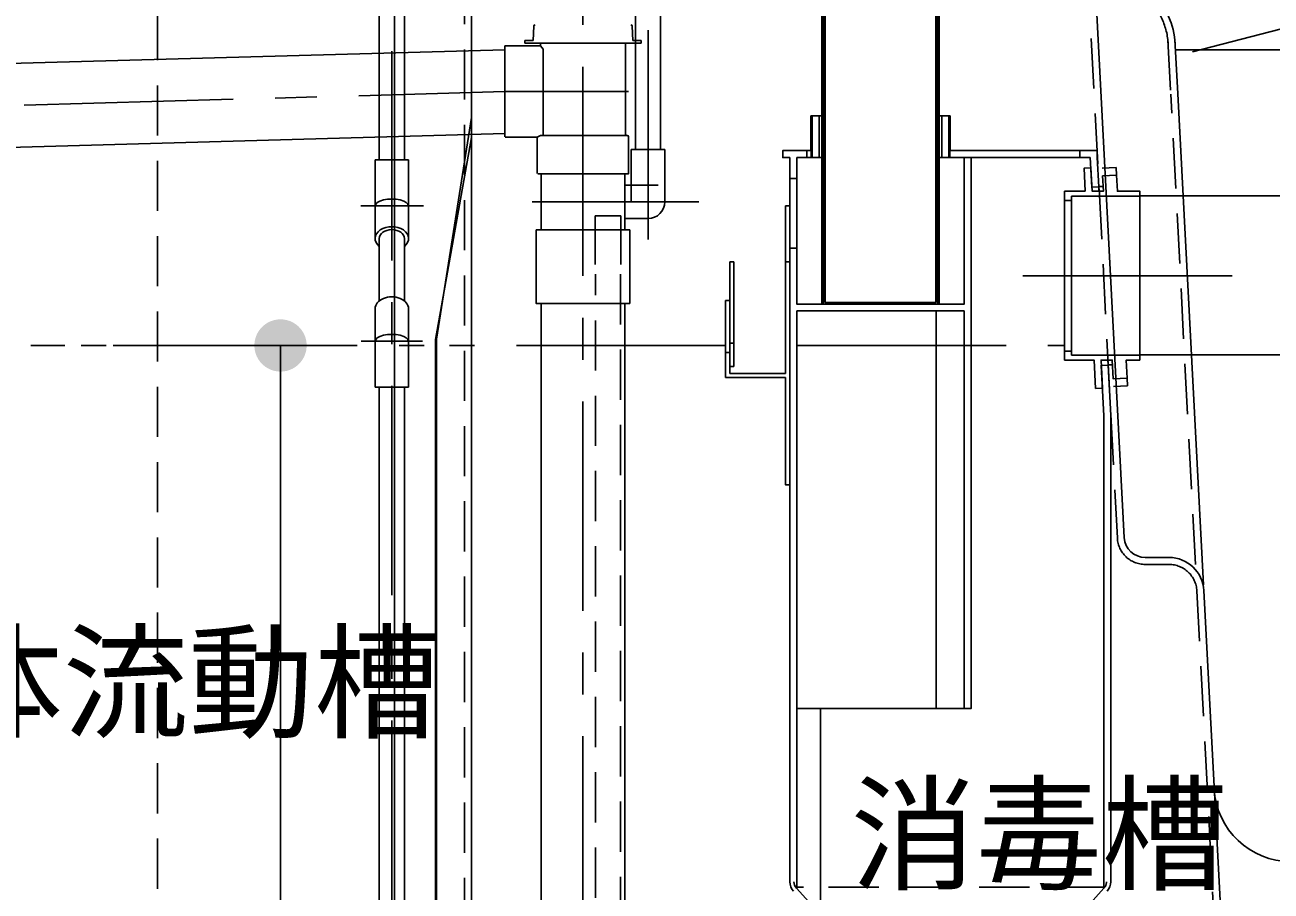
# Model space of a CAD drawing. Units: millimetres, scale not verified. Extents: x -21929 to 8910, y -6308 to 6308.
# Drawn here: x -4509 to -3615, y -2475 to -1854 of the extents above; entities that cross this region are included whole.
import ezdxf
from ezdxf.enums import TextEntityAlignment as Align

# ---------------------------------------------------------------- set-up
doc = ezdxf.new("R2010")
doc.units = ezdxf.units.MM
doc.header["$LTSCALE"] = 30
for name, pattern in [('CHAIN1', [8, 5, -1, 1, -1]), ('DASHED1', [1.8, 1.2, -0.6]), ('DOUBLE_CHAIN1', [8.8, 5, -1, 0.6, -0.6, 0.6, -1])]:
    doc.linetypes.add(name, pattern=pattern)
for name, color, linetype, lineweight in [('0-0_0E', 3, 'Continuous', 25), ('0-1_空気管', 3, 'Continuous', 25), ('0-2_09', 3, 'Continuous', 25), ('0-3_製作', 5, 'Continuous', 25), ('0-4_躯体', 3, 'Continuous', 25), ('0-5_文字', 3, 'Continuous', 25), ('0-6_機器', 3, 'Continuous', 25), ('0-9_水管', 3, 'Continuous', 25), ('0-A_0A', 3, 'Continuous', 25), ('0-C_07', 3, 'Continuous', 25), ('1-6_00クル-フ-6寸法', 132, 'Continuous', 25)]:
    doc.layers.add(name, color=color, linetype=linetype, lineweight=lineweight)
doc.styles.add('ＭＳ ゴシック', font='')
doc.styles.get('ＭＳ ゴシック').set_extended_font_data('MS Gothic')

msp = doc.modelspace()

# ---------------------------------------------------------------- linework, layer by layer
at = {"layer": '0-0_0E'}
for p, q in [((-3536.13, -1838.32), (-3671.81, -1873.56)), ((-3684.38, -1864.75), (-3682.34, -1903.66)), ((-2979.67, -1872.09), (-3683.99, -1872.09)), ((-3709.47, -1976.88), (-3591.34, -1976.88)), ((-3591.34, -2090.88), (-3709.47, -2090.88))]:
    msp.add_line(p, q, dxfattribs=at)
at = {"layer": '0-0_0E', "linetype": 'DASHED1'}
msp.add_line((-3689.37, -1865.01), (-3687.33, -1903.92), dxfattribs=at)
at = {"layer": '0-0_0E'}
msp.add_arc((-3601.3, -2399.09), 55, 183, 270, dxfattribs=at)
at = {"layer": '0-1_空気管', "linetype": 'DASHED1'}
for p, q in [((-4193.7, -1763.83), (-4193.7, -3480.67)), ((-4988.01, -2084.09), (-4480.14, -2084.09))]:
    msp.add_line(p, q, dxfattribs=at)
at = {"layer": '0-1_空気管'}
for p, q in [((-4188.7, -1763.83), (-4188.7, -3483.09)), ((-4213.7, -2079.5), (-4188.7, -1920.73)), ((-4214.32, -3533.09), (-4214.32, -2079.74)), ((-4213.7, -2641.09), (-4213.7, -2079.5))]:
    msp.add_line(p, q, dxfattribs=at)
at = {"layer": '0-1_空気管', "linetype": 'DOUBLE_CHAIN1'}
for p, q in [((-4214.32, -2079.74), (-4188.7, -1935.04)), ((-4006.45, -2084.09), (-6194.47, -2084.09))]:
    msp.add_line(p, q, dxfattribs=at)
at = {"layer": '0-1_空気管'}
msp.add_lwpolyline([(-4243.7, -3533.86), (-4243.7, -1752.65), (-4198.44, -1753.83)], dxfattribs=at)
at = {"layer": '0-2_09', "linetype": 'DASHED1'}
for p, q in [((-3747.25, -1810.04), (-3725.66, -2222.13)), ((-3705.68, -2241.09), (-3688.64, -2241.09)), ((-3668.67, -2260.04), (-3648.7, -2641.09))]:
    msp.add_line(p, q, dxfattribs=at)
at = {"layer": '0-2_09'}
for p, q in [((-3684.38, -1864.75), (-3682.34, -1903.66)), ((-3663.89, -2255.73), (-3682.34, -1903.66)), ((-3688.64, -2236.09), (-3705.68, -2236.09))]:
    msp.add_line(p, q, dxfattribs=at)
for points in [[(-3720.66, -2221.87), (-3742.26, -1809.78)], [(-3560.7, -2641.09), (-3560.7, -2636.09), (-3643.95, -2636.09), (-3663.68, -2259.78)]]:
    msp.add_lwpolyline(points, dxfattribs=at)
at = {"layer": '0-2_09', "linetype": 'DASHED1'}
for centre, start, end in [((-3705.68, -2221.09), 183, 270), ((-3688.64, -2261.09), 3, 90)]:
    msp.add_arc(centre, 20, start, end, dxfattribs=at)
at = {"layer": '0-2_09'}
for centre, radius, start, end in [((-3705.68, -2221.09), 15, 183, 270), ((-3688.64, -2261.09), 25, 3, 90)]:
    msp.add_arc(centre, radius, start, end, dxfattribs=at)
at = {"layer": '0-3_製作', "color": 3, "linetype": 'CHAIN1'}
msp.add_line((-3793.47, -2034.09), (-3625.17, -2034.09), dxfattribs=at)
at = {"layer": '0-4_躯体', "linetype": 'CHAIN1'}
for p, q in [((-4062.03, -2008.09), (-4062.03, -1723.17)), ((-4245.7, -3463.07), (-4245.7, -1764.59)), ((-4108.7, -3474.28), (-4108.7, -1832.41)), ((-5948.7, -1952.09), (-4164.7, -1902.09)), ((-4164.7, -1902.09), (-4075.95, -1902.09)), ((-4145.2, -1981.09), (-4025.7, -1981.09)), ((-4223.11, -1984.09), (-4267.97, -1984.09)), ((-4223.7, -2081.09), (-4267.7, -2081.09))]:
    msp.add_line(p, q, dxfattribs=at)
at = {"layer": '0-4_躯体'}
for p, q in [((-4254.7, -1951.09), (-4254.7, -1812.09)), ((-4236.7, -1951.09), (-4236.7, -1812.09)), ((-4071.03, -1818.09), (-4071.03, -1943.59)), ((-4053.03, -1943.59), (-4053.03, -1818.09)), ((-4144.49, -1865.49), (-4143.96, -1855.23)), ((-4072.91, -1865.49), (-4073.44, -1855.23)), ((-4150.33, -1867.29), (-4150.33, -1865.49)), ((-4144.49, -1865.49), (-4150.33, -1865.49)), ((-4072.91, -1865.49), (-4067.07, -1865.49)), ((-4067.07, -1867.29), (-4067.07, -1865.49)), ((-4164.7, -1872.04), (-4940.56, -1893.6)), ((-4164.7, -1869.34), (-4139.2, -1869.34)), ((-4164.7, -1934.54), (-4164.7, -1869.34)), ((-4150.33, -1867.29), (-4067.07, -1867.29)), ((-4139.2, -1869.34), (-4139.2, -1867.29)), ((-4139.2, -1869.34), (-4137.2, -1871.59)), ((-4137.2, -1933.59), (-4137.2, -1871.59)), ((-4078.2, -1932.59), (-4078.2, -1867.29)), ((-4938.89, -1953.82), (-4164.7, -1932.13)), ((-4164.4, -1934.84), (-4141.45, -1934.84)), ((-4141.45, -1934.84), (-4139.09, -1933.59)), ((-4141.45, -1960.79), (-4141.45, -1934.84)), ((-4076.95, -1933.59), (-4139.09, -1933.59)), ((-4075.95, -1960.79), (-4075.95, -1934.59)), ((-4074.03, -1943.59), (-4074.03, -1981.09)), ((-4050.03, -1943.59), (-4074.03, -1943.59)), ((-4050.03, -1943.59), (-4050.03, -1981.09)), ((-4233.7, -1951.09), (-4257.7, -1951.09)), ((-4257.7, -1951.09), (-4257.7, -2007.42)), ((-4233.7, -1951.09), (-4233.7, -2007.42)), ((-4141.15, -1961.09), (-4076.25, -1961.09)), ((-4138.7, -2001.09), (-4138.7, -1961.09)), ((-4078.7, -1961.09), (-4078.7, -2001.09)), ((-4078.7, -1969.09), (-4054.7, -1969.09)), ((-4078.7, -1993.09), (-4062.03, -1993.09)), ((-4254.7, -2052.14), (-4254.7, -2007.42)), ((-4236.7, -2052.14), (-4236.7, -2007.42)), ((-4075.2, -2001.09), (-4142.2, -2001.09)), ((-4075.2, -2054.09), (-4075.2, -2001.09)), ((-4138.7, -3336.09), (-4138.7, -2054.09)), ((-4078.7, -3336.09), (-4078.7, -2054.09)), ((-4257.7, -2114.09), (-4257.7, -2057.75)), ((-4233.7, -2114.09), (-4233.7, -2057.75)), ((-4233.7, -2114.09), (-4257.7, -2114.09)), ((-4254.7, -3398.09), (-4254.7, -2114.09)), ((-4236.7, -3398.09), (-4236.7, -2114.09))]:
    msp.add_line(p, q, dxfattribs=at)
at = {"layer": '0-4_躯体', "linetype": 'DASHED1'}
for p, q in [((-4099.9, -1991.09), (-4099.9, -2026.09)), ((-4099.7, -3236.08), (-4099.7, -2033.09))]:
    msp.add_line(p, q, dxfattribs=at)
for points in [[(-4099.9, -1991.09), (-4081.5, -1991.09), (-4081.5, -2026.09)], [(-4081.7, -2033.09), (-4081.7, -3236.08), (-4099.7, -3236.08)]]:
    msp.add_lwpolyline(points, dxfattribs=at)
at = {"layer": '0-4_躯体'}
msp.add_lwpolyline([(-4075.2, -2054.09), (-4142.2, -2054.09), (-4142.2, -2001.09)], dxfattribs=at)
for centre, radius, start, end in [((-4142.96, -1855.29), 0.999, 90, 177), ((-4074.44, -1855.29), 0.999, 3, 90), ((-4077.2, -1932.59), 0.999, 180, 270), ((-4076.95, -1934.59), 0.999, 0, 90), ((-4076.25, -1960.79), 0.3, 270, 0), ((-4076.25, -1960.79), 0.3, 270, 0), ((-4062.03, -1981.09), 12, 270, 0)]:
    msp.add_arc(centre, radius, start, end, dxfattribs=at)
for centre, major_axis, ratio, start_param, end_param in [((-4245.7, -1984.09), (12, 0), 0.4142, 6.283185, 9.424778), ((-4245.7, -2007.42), (-12, 0), 0.7071, 2.418846, 7.005932), ((-4245.7, -2007.42), (-9, 0), 0.7072, 3.141593, 6.283185), ((-4245.7, -2057.75), (12, 0), 0.7071, 6.283185, 9.424778), ((-4245.7, -2081.09), (12, 0), 0.4142, 6.283185, 9.424778)]:
    msp.add_ellipse(centre, major_axis=major_axis, ratio=ratio, start_param=start_param, end_param=end_param, dxfattribs=at)
at = {"layer": '0-6_機器', "linetype": 'CHAIN1'}
msp.add_line((-3955.45, -2084.09), (-3763.47, -2084.09), dxfattribs=at)
at = {"layer": '0-9_水管'}
for p, q in [((-3937.45, -2054.37), (-3937.45, -1754.37)), ((-3936.24, -2054.37), (-3936.24, -1754.37)), ((-3855.69, -2053.37), (-3855.69, -1755.37)), ((-3854.66, -1754.37), (-3854.66, -2054.37)), ((-3853.45, -2054.37), (-3853.45, -1754.37)), ((-3945.45, -1919.37), (-3937.45, -1919.37)), ((-3945.45, -1944.37), (-3945.45, -1919.37)), ((-3944.44, -1949.37), (-3944.44, -1919.37)), ((-3939.33, -1919.37), (-3939.33, -1949.37)), ((-3853.45, -1919.37), (-3845.45, -1919.37)), ((-3851.58, -1949.37), (-3851.58, -1919.37)), ((-3846.46, -1919.37), (-3846.46, -1949.37)), ((-3845.45, -1944.37), (-3845.45, -1919.37)), ((-3948.28, -1944.37), (-3948.28, -1949.37)), ((-3945.09, -1944.37), (-3945.09, -1949.37)), ((-3845.81, -1949.37), (-3845.81, -1944.37)), ((-3752.62, -1949.37), (-3752.62, -1944.37)), ((-3960.45, -2468.69), (-3960.45, -1949.37)), ((-3937.45, -1949.37), (-3955.45, -1949.37)), ((-3853.45, -1949.37), (-3745.15, -1949.37)), ((-3955.45, -1964.37), (-3960.45, -1964.37)), ((-3726.55, -1956.51), (-3736.54, -1957.04)), ((-3726.26, -1962.04), (-3726.55, -1956.51)), ((-3735.86, -1970.09), (-3739.06, -1970.09)), ((-3738.88, -1973.59), (-3739.05, -1970.34)), ((-3758.47, -1980.09), (-3763.47, -1980.09)), ((-3963.45, -2104.09), (-3963.45, -1984.09)), ((-3960.45, -1984.09), (-3963.45, -1984.09)), ((-3960.45, -2014.37), (-3955.45, -2014.37)), ((-4003.45, -2024.09), (-4003.45, -2104.09)), ((-4003.45, -2024.09), (-4000.45, -2024.09)), ((-4000.45, -2024.09), (-4000.45, -2099.09)), ((-3963.45, -2024.09), (-3960.45, -2024.09)), ((-4006.45, -2107.09), (-4006.45, -2051.95)), ((-4003.45, -2051.95), (-4006.45, -2051.95)), ((-3935.21, -2053.37), (-3855.69, -2053.37)), ((-3955.45, -2059.37), (-3955.45, -2473.46)), ((-3835.45, -2059.37), (-3955.45, -2059.37)), ((-3855.57, -2059.37), (-3855.57, -2344.37)), ((-3835.45, -2344.37), (-3835.45, -2059.37)), ((-4006.45, -2089.09), (-4003.45, -2089.09)), ((-4003.45, -2082.38), (-4000.45, -2082.38)), ((-3763.47, -2088.09), (-3758.47, -2088.09)), ((-3758.47, -2091.09), (-3709.47, -2091.09)), ((-3732.54, -2094.59), (-3732.35, -2098.09)), ((-3732.35, -2098.09), (-3729.15, -2098.09)), ((-3963.45, -2107.09), (-4006.45, -2107.09)), ((-4000.45, -2099.09), (-4003.45, -2099.09)), ((-4003.45, -2104.09), (-3963.45, -2104.09)), ((-3718.35, -2113.03), (-3718.64, -2107.5)), ((-3728.34, -2113.55), (-3718.35, -2113.03)), ((-3735.45, -2473.46), (-3735.45, -2134.5)), ((-3730.45, -2134.37), (-3730.45, -2468.55)), ((-3938.38, -2344.37), (-3938.38, -2484.37))]:
    msp.add_line(p, q, dxfattribs=at)
at = {"layer": '0-9_水管', "linetype": 'DASHED1'}
for p in [(-3689.37, -1865.01), (-3669.66, -2241.09)]:
    msp.add_line(p, (-3687.33, -1903.92), dxfattribs=at)
at = {"layer": '0-9_水管'}
for points in [[(-3855.69, -1755.37), (-3935.21, -1755.37), (-3935.21, -2053.37)], [(-3960.45, -1949.37), (-3965.45, -1949.37), (-3965.45, -1944.37), (-3945.09, -1944.37)], [(-3845.81, -1944.37), (-3740.15, -1944.37), (-3740.15, -1949.37), (-3739.05, -1970.34)], [(-3830.45, -1949.37), (-3830.45, -2344.37), (-3955.45, -2344.37)], [(-3955.45, -1949.37), (-3955.45, -2054.37), (-3835.45, -2054.37), (-3835.45, -1949.37)], [(-3739.05, -1970.34), (-3744.04, -1970.61), (-3745.15, -1949.37)], [(-3748.69, -1973.59), (-3749.56, -1957.08), (-3744.56, -1956.82), (-3743.68, -1973.59), (-3735.67, -1973.59), (-3736.25, -1962.57), (-3726.26, -1962.04), (-3725.66, -1973.59), (-3709.47, -1973.59), (-3709.47, -2094.59)], [(-3763.47, -2094.59), (-3763.47, -1973.59), (-3748.69, -1973.59)], [(-3709.47, -1977.09), (-3758.47, -1977.09), (-3758.47, -2091.09)], [(-3741.29, -2114.86), (-3742.35, -2094.59), (-3763.47, -2094.59)], [(-3709.47, -2094.59), (-3719.32, -2094.59), (-3718.64, -2107.5), (-3728.63, -2108.02), (-3729.33, -2094.59), (-3737.34, -2094.59), (-3736.29, -2114.6), (-3741.29, -2114.86)], [(-3735.45, -2134.5), (-3737.34, -2098.43), (-3732.35, -2098.17), (-3730.45, -2134.37)], [(-3960.45, -2184.09), (-3963.45, -2184.09), (-3963.45, -2107.09)]]:
    msp.add_lwpolyline(points, dxfattribs=at)
at = {"layer": '0-9_水管', "linetype": 'DASHED1'}
msp.add_arc((-3739.14, -1870.8), 50, 3, 86.866, dxfattribs=at)
at = {"layer": '0-A_0A', "linetype": 'DASHED1'}
msp.add_line((-3734.6, -2472.39), (-3956.44, -2472.39), dxfattribs=at)
at = {"layer": '0-A_0A'}
for p, q in [((-3955.66, -2473.23), (-3940.22, -2490.38)), ((-3735.25, -2473.23), (-3750.68, -2490.38))]:
    msp.add_line(p, q, dxfattribs=at)
for centre, radius, start, end in [((-3950.45, -2468.55), 10, 180, 221.987), ((-3950.45, -2468.55), 7, 180, 221.987), ((-3740.45, -2468.55), 10, 318.013, 0)]:
    msp.add_arc(centre, radius, start, end, dxfattribs=at)
at = {"layer": '0-A_0A', "linetype": 'DASHED1'}
msp.add_arc((-3740.45, -2468.55), 7, 318.013, 0, dxfattribs=at)
at = {"layer": '0-C_07', "linetype": 'DASHED1'}
msp.add_line((-4413.7, -1303.64), (-4413.7, -3571.11), dxfattribs=at)
at = {"layer": '0-C_07'}
msp.add_arc((-3739.14, -1870.8), 55, 3, 86.866, dxfattribs=at)
at = {"layer": '1-6_00クル-フ-6寸法', "color": 4}
for p, q in [((-4445.48, -2084.09), (-4325.48, -2084.09)), ((-4325.48, -2084.09), (-4325.48, -3534.09))]:
    msp.add_line(p, q, dxfattribs=at)
at = {"layer": '1-6_00クル-フ-6寸法'}
for points in [[(-4325.48, -2084.09), (-4341.31, -2074.04), (-4339.93, -2072.14)], [(-4325.48, -2084.09), (-4339.93, -2072.14), (-4338.31, -2070.42)], [(-4325.48, -2084.09), (-4338.31, -2070.42), (-4336.5, -2068.92)], [(-4325.48, -2084.09), (-4336.5, -2068.92), (-4334.51, -2067.66)], [(-4325.48, -2084.09), (-4334.51, -2067.66), (-4332.38, -2066.65)], [(-4325.48, -2084.09), (-4332.38, -2066.65), (-4330.14, -2065.93)], [(-4325.48, -2084.09), (-4330.14, -2065.93), (-4327.83, -2065.49)], [(-4325.48, -2084.09), (-4327.83, -2065.49), (-4325.48, -2065.34)], [(-4325.48, -2084.09), (-4325.48, -2065.34), (-4323.13, -2065.49)], [(-4325.48, -2084.09), (-4323.13, -2065.49), (-4320.82, -2065.93)], [(-4325.48, -2084.09), (-4320.82, -2065.93), (-4318.58, -2066.65)], [(-4325.48, -2084.09), (-4318.58, -2066.65), (-4316.45, -2067.66)], [(-4325.48, -2084.09), (-4316.45, -2067.66), (-4314.46, -2068.92)], [(-4325.48, -2084.09), (-4314.46, -2068.92), (-4312.64, -2070.42)], [(-4325.48, -2084.09), (-4312.64, -2070.42), (-4311.03, -2072.14)], [(-4325.48, -2084.09), (-4311.03, -2072.14), (-4309.65, -2074.04)], [(-4325.48, -2084.09), (-4344.19, -2082.91), (-4343.9, -2080.57)], [(-4325.48, -2084.09), (-4343.9, -2080.57), (-4343.31, -2078.29)], [(-4325.48, -2084.09), (-4343.31, -2078.29), (-4342.44, -2076.1)], [(-4325.48, -2084.09), (-4342.44, -2076.1), (-4341.31, -2074.04)], [(-4325.48, -2084.09), (-4309.65, -2074.04), (-4308.51, -2076.1)], [(-4325.48, -2084.09), (-4308.51, -2076.1), (-4307.65, -2078.29)], [(-4325.48, -2084.09), (-4307.65, -2078.29), (-4307.06, -2080.57)], [(-4325.48, -2084.09), (-4307.06, -2080.57), (-4306.77, -2082.91)], [(-4325.48, -2084.09), (-4344.19, -2085.27), (-4344.19, -2082.91)], [(-4325.48, -2084.09), (-4343.9, -2087.6), (-4344.19, -2085.27)], [(-4325.48, -2084.09), (-4343.31, -2089.88), (-4343.9, -2087.6)], [(-4325.48, -2084.09), (-4342.44, -2092.07), (-4343.31, -2089.88)], [(-4325.48, -2084.09), (-4341.31, -2094.13), (-4342.44, -2092.07)], [(-4325.48, -2084.09), (-4339.93, -2096.04), (-4341.31, -2094.13)], [(-4325.48, -2084.09), (-4338.31, -2097.76), (-4339.93, -2096.04)], [(-4325.48, -2084.09), (-4336.5, -2099.26), (-4338.31, -2097.76)], [(-4325.48, -2084.09), (-4334.51, -2100.52), (-4336.5, -2099.26)], [(-4325.48, -2084.09), (-4332.38, -2101.52), (-4334.51, -2100.52)], [(-4325.48, -2084.09), (-4330.14, -2102.25), (-4332.38, -2101.52)], [(-4325.48, -2084.09), (-4327.83, -2102.69), (-4330.14, -2102.25)], [(-4325.48, -2084.09), (-4325.48, -2102.84), (-4327.83, -2102.69)], [(-4325.48, -2084.09), (-4306.77, -2082.91), (-4306.77, -2085.27)], [(-4325.48, -2084.09), (-4323.13, -2102.69), (-4325.48, -2102.84)], [(-4325.48, -2084.09), (-4320.82, -2102.25), (-4323.13, -2102.69)], [(-4325.48, -2084.09), (-4318.58, -2101.52), (-4320.82, -2102.25)], [(-4325.48, -2084.09), (-4316.45, -2100.52), (-4318.58, -2101.52)], [(-4325.48, -2084.09), (-4314.46, -2099.26), (-4316.45, -2100.52)], [(-4325.48, -2084.09), (-4312.64, -2097.76), (-4314.46, -2099.26)], [(-4325.48, -2084.09), (-4311.03, -2096.04), (-4312.64, -2097.76)], [(-4325.48, -2084.09), (-4309.65, -2094.13), (-4311.03, -2096.04)], [(-4325.48, -2084.09), (-4308.51, -2092.07), (-4309.65, -2094.13)], [(-4325.48, -2084.09), (-4307.65, -2089.88), (-4308.51, -2092.07)], [(-4325.48, -2084.09), (-4307.06, -2087.6), (-4307.65, -2089.88)], [(-4325.48, -2084.09), (-4306.77, -2085.27), (-4307.06, -2087.6)]]:
    msp.add_solid(points, dxfattribs=at)

# ---------------------------------------------------------------- texts
at = {"layer": '0-5_文字', "color": 4, "style": 'ＭＳ ゴシック'}
for s, p in [('担体流動槽', (-4661.48, -2378.33)), ('消毒槽', (-3916.86, -2487.24))]:
    msp.add_text(s, height=65.98, dxfattribs=at).set_placement(p, align=Align.BOTTOM_LEFT)

doc.saveas('drawing.dxf')
